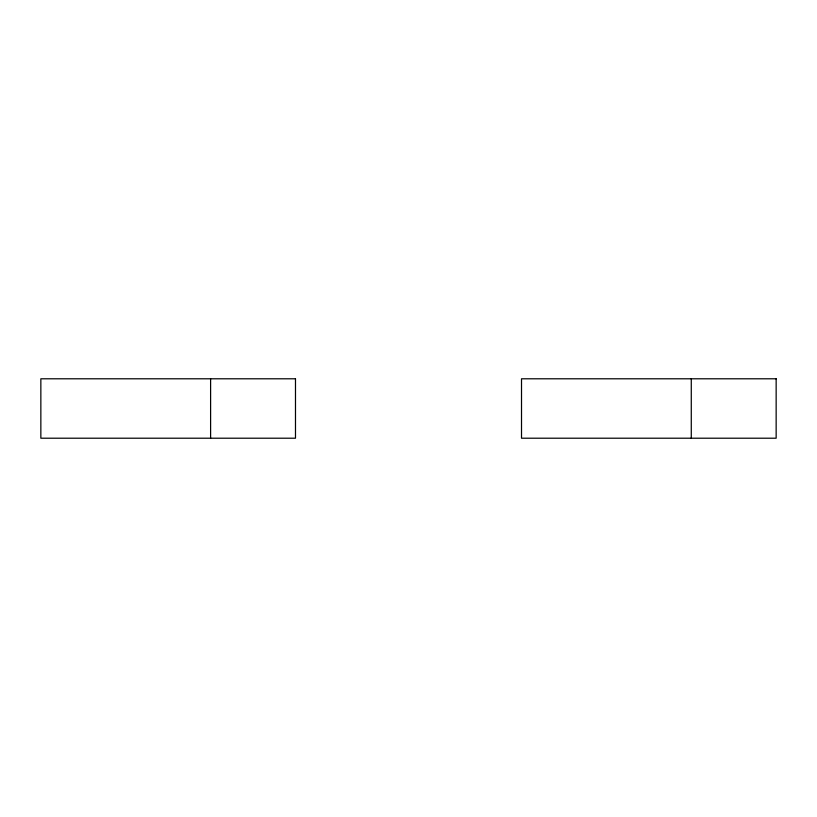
<?xml version="1.0" encoding="UTF-8"?>
<svg xmlns="http://www.w3.org/2000/svg" width="817" height="817" viewBox="0 0 817 817"><rect width="100%" height="100%" fill="white"/><g stroke="black" fill="none" stroke-linecap="round" stroke-linejoin="round"><path stroke-width="1.23" d="M691.274 378.792L691.274 438.208M210.602 378.792L210.602 438.208M295.488 378.792L40.85 378.792L40.85 438.208L295.488 438.208L295.488 378.792M776.15 378.792L521.512 378.792L521.512 438.208L776.15 438.208L776.15 378.792"/></g></svg>
